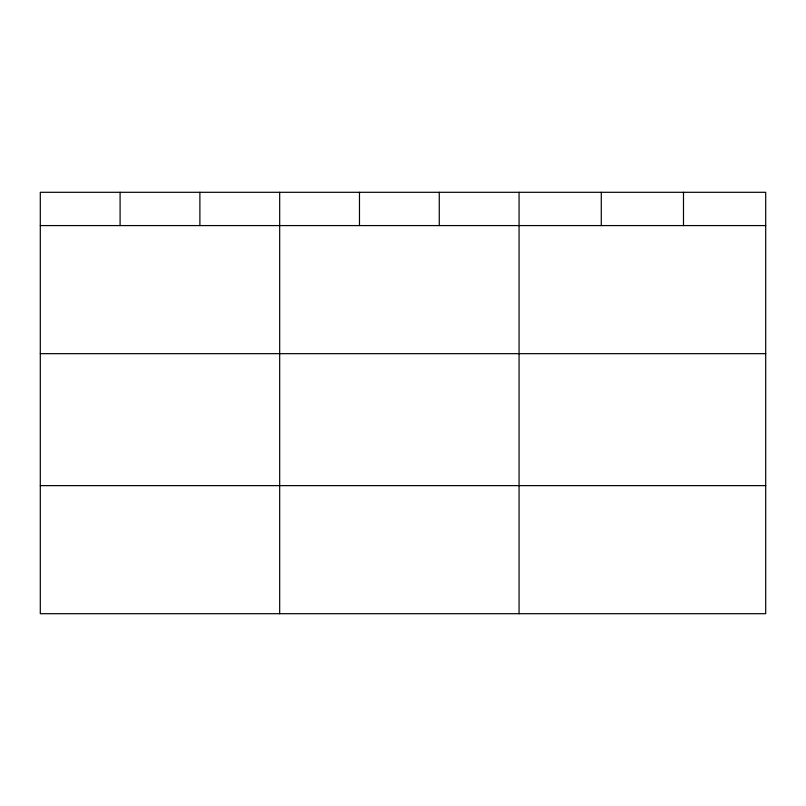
<?xml version="1.0" encoding="UTF-8"?>
<svg xmlns="http://www.w3.org/2000/svg" width="806" height="806" viewBox="0 0 806 806"><rect width="100%" height="100%" fill="white"/><g stroke="black" fill="none" stroke-linecap="round" stroke-linejoin="round"><path stroke-width="1.21" d="M765.7 353.663L765.7 192.302L40.3 192.302L40.3 613.698L765.7 613.698L765.7 353.663L40.3 353.663M40.3 225.579L765.7 225.579M40.3 485.625L765.7 485.625M683.488 192.302L683.488 225.579M601.276 192.302L601.276 225.579M519.064 192.302L519.064 613.698M439.27 192.302L439.27 225.579M359.476 192.302L359.476 225.579M279.682 192.302L279.682 613.698M199.888 192.302L199.888 225.579M120.094 192.302L120.094 225.579"/></g></svg>
